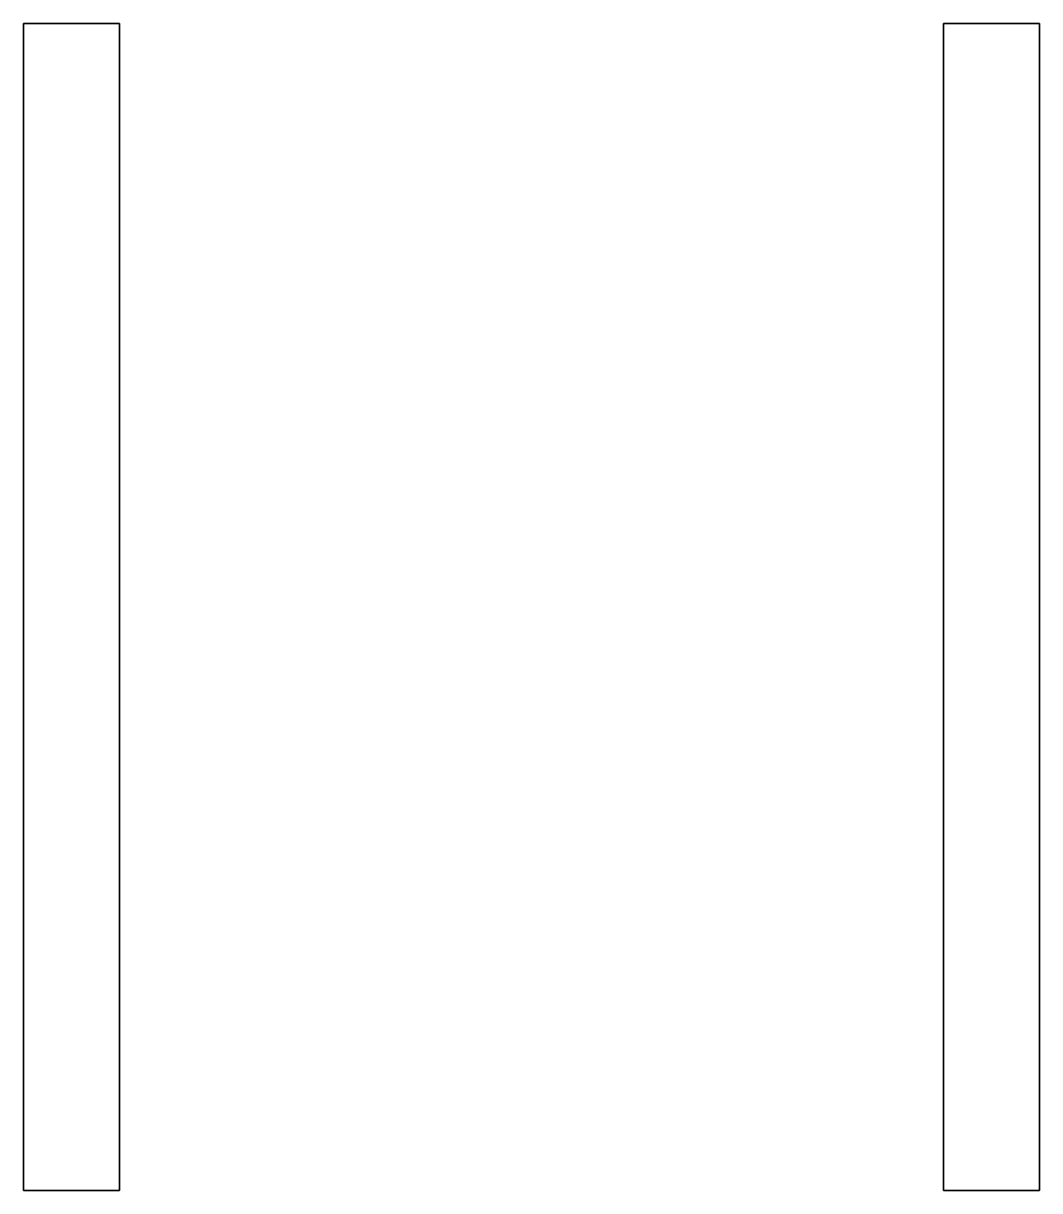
# Model space of a CAD drawing. Extents: x -0.37 to 0.37, y -0.01 to 0.84.
import ezdxf

# ---------------------------------------------------------------- set-up
doc = ezdxf.new("R2010")
doc.units = 0
doc.header["$MEASUREMENT"] = 0
doc.layers.get('0').update_dxf_attribs({"color": 8, "linetype": 'CONTINUOUS'})

msp = doc.modelspace()

# ---------------------------------------------------------------- linework, layer by layer
at = {"color": 34, "extrusion": (1, 0, 0), "elevation": -0.3}
msp.add_lwpolyline([(0.81, 0.08), (0.81, 0.22), (0.84, 0.22), (0.84, 0.33), (0.27, 0.29), (0.1, 0.77), (0, 0.77), (0, 0.08)], dxfattribs=at)
at = {"color": 44}
for points in [[(-0.3, 0.1, 0.77), (-0.3, 0, 0.77), (-0.3, 0, 0.45), (-0.3, 0.21333, 0.45)], [(0.3, 0.1, 0.77), (0.3, 0, 0.77), (0.3, 0, 0.45), (0.3, 0.21333, 0.45)]]:
    msp.add_3dface(points, dxfattribs=at)

# ---------------------------------------------------------------- meshes
at = {"color": 33}
mesh = msp.add_polymesh((6, 3), dxfattribs=at)
for k, corner in enumerate([(-0.3, 0.84), (-0.37, 0.84), (-0.37, 0.84), (-0.3, -0.01), (-0.37, -0.01), (-0.37, -0.01), (-0.3, -0.01, 0.45), (-0.37, -0.01, 0.45), (-0.37, -0.01), (-0.3, 0.84, 0.45), (-0.37, 0.84, 0.45), (-0.37, 0.84), (-0.3, 0.84, 0.45), (-0.3, 0.84, 0.45), (-0.3, 0.84), (-0.3, -0.01, 0.45), (-0.3, -0.01, 0.45), (-0.3, -0.01)]):
    mesh.set_mesh_vertex(divmod(k, 3), corner)
mesh = msp.add_polymesh((6, 3), dxfattribs=at)
for k, corner in enumerate([(0.37, 0.84), (0.3, 0.84), (0.3, 0.84), (0.37, -0.01), (0.3, -0.01), (0.3, -0.01), (0.37, -0.01, 0.45), (0.3, -0.01, 0.45), (0.3, -0.01), (0.37, 0.84, 0.45), (0.3, 0.84, 0.45), (0.3, 0.84), (0.37, 0.84, 0.45), (0.37, 0.84, 0.45), (0.37, 0.84), (0.37, -0.01, 0.45), (0.37, -0.01, 0.45), (0.37, -0.01)]):
    mesh.set_mesh_vertex(divmod(k, 3), corner)

doc.saveas('drawing.dxf')
